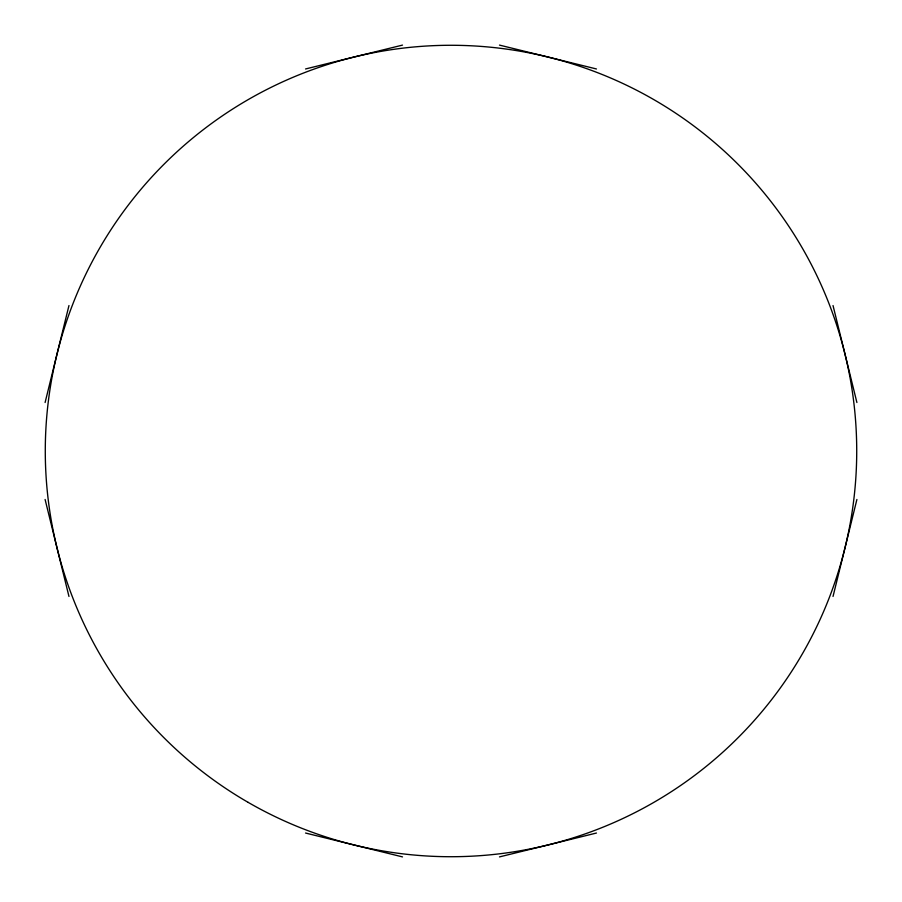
<?xml version="1.0" encoding="UTF-8"?>
<svg xmlns="http://www.w3.org/2000/svg" width="902" height="902" viewBox="0 0 902 902"><rect width="100%" height="100%" fill="white"/><g stroke="black" fill="none" stroke-linecap="round" stroke-linejoin="round"><path stroke-width="1.35" d="M45.1 402.517L68.969 305.541M833.031 596.459L856.9 499.482M305.541 68.969L402.517 45.1M499.482 856.9L596.459 833.031M499.482 45.1L596.459 68.969M305.541 833.031L402.517 856.9M833.031 305.541L856.9 402.517M45.1 499.482L68.969 596.459M248.14 802.363A405.72 405.72 0 0 0 856.72 451A405.72 405.72 0 0 0 248.14 99.637A405.72 405.72 0 0 0 248.14 802.363"/></g></svg>
